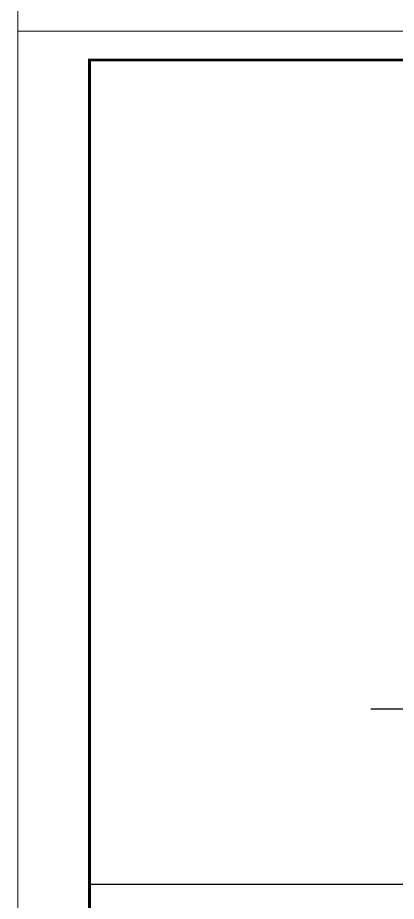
# Model space of a CAD drawing. Extents: x 3774419 to 4775970, y -926964 to 2266.
# Drawn here: x 4439570 to 4452755, y -719557 to -688779 of the extents above; entities that cross this region are included whole.
import ezdxf

# ---------------------------------------------------------------- set-up
doc = ezdxf.new("R2010")
doc.units = 0
doc.header["$LTSCALE"] = 1000
doc.header["$MEASUREMENT"] = 0
doc.layers.add('!!电气', color=1, linetype='CONTINUOUS')
doc.layers.add('图框', color=147, linetype='CONTINUOUS', lineweight=20)

# ---------------------------------------------------------------- blocks, each defined once
blk = doc.blocks.new('A$C24590F8F')
at = {"layer": '!!电气'}
blk.add_line((-2000, 0), (117, 0), dxfattribs=at)

msp = doc.modelspace()

# ---------------------------------------------------------------- linework, layer by layer
at = {"layer": '!!电气', "color": 252}
msp.add_line((4442069.6, -718953.6), (4515674.5, -718953.6), dxfattribs=at)
at = {"layer": '图框'}
for points in [[(4439569.6, -629853.6), (4523669.6, -629853.6), (4523669.6, -689253.6), (4439569.6, -689253.6)], [(4439569.6, -689253.6), (4523669.6, -689253.6), (4523669.6, -748653.6), (4439569.6, -748653.6)], [(4439569.6, -689253.6), (4523669.6, -689253.6), (4523669.6, -748653.6), (4439569.6, -748653.6)]]:
    msp.add_lwpolyline(points, close=True, dxfattribs=at)
at = {"layer": '图框', "const_width": 100}
msp.add_lwpolyline([(4522669.6, -747653.6), (4522669.6, -690253.6), (4442069.6, -690253.6), (4442069.6, -747653.6)], close=True, dxfattribs=at)

# ---------------------------------------------------------------- block references
at = {"layer": '!!电气'}
msp.add_blockref('A$C24590F8F', (4453872, -712854.9), dxfattribs=at)

doc.saveas('drawing.dxf')
